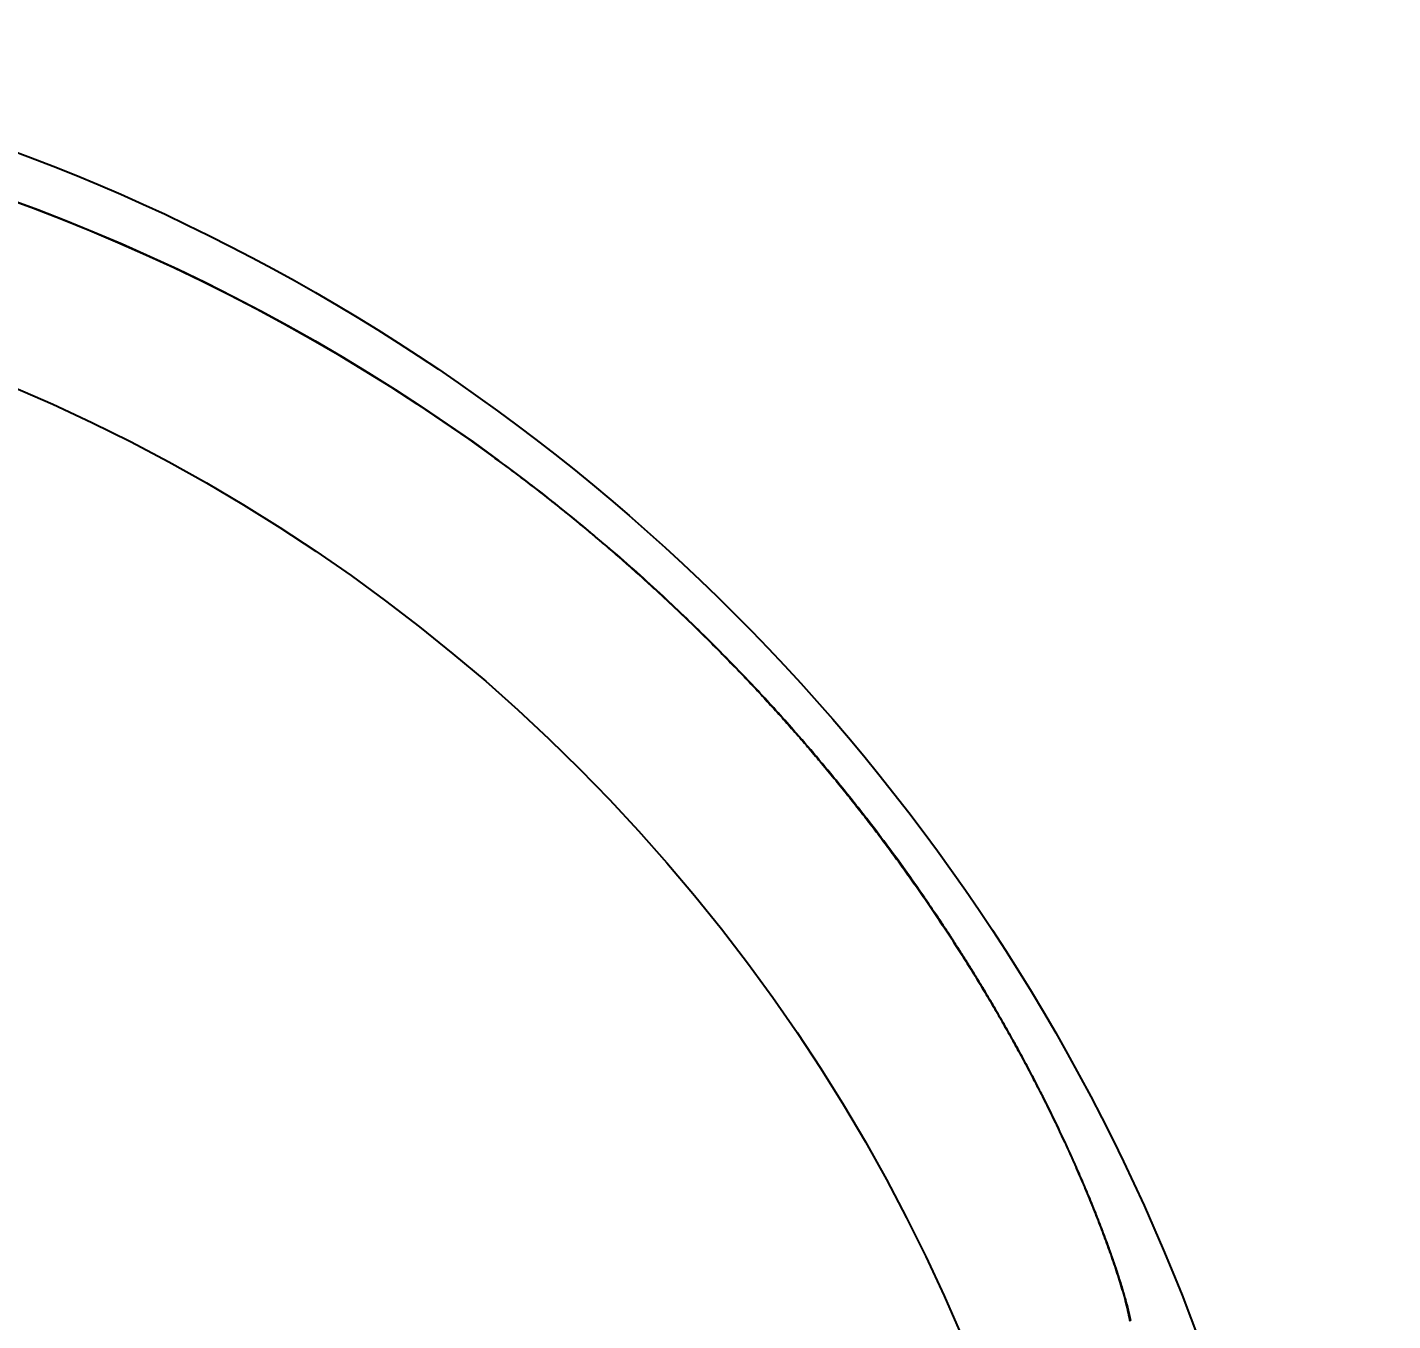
# Model space of a CAD drawing. Header units: millimetres. Extents: x 0 to 3800, y -67 to 2530.
# Drawn here: x 2338.8 to 2370.31, y 1699.29 to 1729.13 of the extents above; entities that cross this region are included whole.
import ezdxf

# ---------------------------------------------------------------- set-up
doc = ezdxf.new("R2010")
doc.units = ezdxf.units.MM
doc.layers.add('내부선 및 부속', color=4, linetype='Continuous')
doc.layers.add('치수선', color=7, linetype='Continuous')
doc.styles.add('____', font='')
doc.styles.get('____').set_extended_font_data('굴림')
doc.dimstyles.new('MSADIM', dxfattribs={"dimtxt": 33, "dimasz": 17, "dimexe": 10, "dimexo": 7.5, "dimgap": 10, "dimtad": 0, "dimtih": 1, "dimtoh": 1, "dimdec": 0, "dimzin": 1, "dimdsep": 46, "dimtxsty": '____', "dimcen": 11.25, "dimadec": 0, "dimazin": 0, "dimtfac": 1, "dimtdec": 0, "dimtix": 1, "dimtmove": 0, "dimatfit": 3, "dimfxl": 1, "dimtolj": 1, "dimtzin": 1, "dimarcsym": 0})

# ---------------------------------------------------------------- blocks, each defined once
blk = doc.blocks.new('*D51')
at = {"layer": '치수선', "color": 0, "linetype": 'Continuous', "lineweight": -2, "transparency": 16777216}
for p, q in [((2252.455, 1880.439), (2252.455, 1957.939)), ((2932.455, 1690.439), (2932.455, 1957.939)), ((2269.455, 1947.939), (2555.174, 1947.939)), ((2915.455, 1947.939), (2629.735, 1947.939))]:
    blk.add_line(p, q, dxfattribs=at)
at = {"layer": '치수선', "color": 0, "linetype": 'Continuous', "transparency": 16777216}
for points in [[(2269.455, 1950.773), (2269.455, 1945.106), (2252.455, 1947.939)], [(2915.455, 1950.773), (2915.455, 1945.106), (2932.455, 1947.939)]]:
    blk.add_solid(points, dxfattribs=at)
at = {"layer": '치수선', "color": 0, "linetype": 'Continuous', "transparency": 16777216, "insert": (2592.455, 1947.939), "char_height": 25, "attachment_point": 5, "style": '____'}
blk.add_mtext('\\A1;680', dxfattribs=at)

msp = doc.modelspace()

# ---------------------------------------------------------------- linework, layer by layer
at = {"layer": '내부선 및 부속', "linetype": 'Continuous', "flags": 128}
for points in [[(2338.289, 1725.199), (2338.942, 1724.958), (2339.593, 1724.706), (2340.242, 1724.444), (2340.89, 1724.17), (2341.535, 1723.886), (2342.177, 1723.59), (2342.816, 1723.283), (2343.452, 1722.966), (2344.084, 1722.638), (2344.713, 1722.299), (2345.337, 1721.949), (2345.957, 1721.589), (2346.573, 1721.218), (2347.184, 1720.836), (2347.789, 1720.444), (2348.389, 1720.041), (2348.984, 1719.629), (2349.573, 1719.206), (2349.573, 1719.206)], [(2338.385, 1725.172), (2339.038, 1724.929), (2339.69, 1724.676), (2340.34, 1724.411), (2340.988, 1724.135), (2341.633, 1723.849), (2342.276, 1723.551), (2342.915, 1723.243), (2343.551, 1722.923), (2344.184, 1722.593), (2344.813, 1722.252), (2345.438, 1721.9), (2346.058, 1721.537), (2346.673, 1721.164), (2347.284, 1720.78), (2347.89, 1720.386), (2348.49, 1719.981), (2349.084, 1719.567), (2349.672, 1719.142), (2349.672, 1719.142)], [(2349.667, 1719.137), (2349.712, 1719.104), (2349.757, 1719.071), (2349.802, 1719.037), (2349.847, 1719.004), (2349.892, 1718.971), (2349.937, 1718.937), (2349.982, 1718.904), (2350.026, 1718.87), (2350.071, 1718.836), (2350.116, 1718.803), (2350.161, 1718.769), (2350.205, 1718.735), (2350.25, 1718.701), (2350.294, 1718.667), (2350.339, 1718.633), (2350.383, 1718.599), (2350.428, 1718.565), (2350.472, 1718.531), (2350.516, 1718.497), (2350.561, 1718.462), (2350.605, 1718.428), (2350.649, 1718.394), (2350.693, 1718.359), (2350.737, 1718.325), (2350.781, 1718.29), (2350.825, 1718.256), (2350.869, 1718.221), (2350.913, 1718.186), (2350.957, 1718.151), (2351.001, 1718.116), (2351.045, 1718.082), (2351.089, 1718.047), (2351.132, 1718.012), (2351.176, 1717.976), (2351.22, 1717.941), (2351.263, 1717.906), (2351.307, 1717.871), (2351.35, 1717.836), (2351.394, 1717.8), (2351.437, 1717.765), (2351.48, 1717.729), (2351.524, 1717.694), (2351.567, 1717.658), (2351.61, 1717.623), (2351.653, 1717.587), (2351.696, 1717.551), (2351.74, 1717.515), (2351.783, 1717.479), (2351.826, 1717.444), (2351.868, 1717.408), (2351.911, 1717.371), (2351.954, 1717.335), (2351.997, 1717.299), (2352.04, 1717.263), (2352.082, 1717.227), (2352.125, 1717.19), (2352.168, 1717.154), (2352.21, 1717.118), (2352.253, 1717.081), (2352.295, 1717.045), (2352.338, 1717.008), (2352.38, 1716.971), (2352.422, 1716.935), (2352.465, 1716.898), (2352.507, 1716.861), (2352.549, 1716.824), (2352.591, 1716.787), (2352.633, 1716.75), (2352.675, 1716.713), (2352.717, 1716.676), (2352.759, 1716.639), (2352.801, 1716.602), (2352.843, 1716.565), (2352.885, 1716.527), (2352.926, 1716.49), (2352.968, 1716.453), (2353.01, 1716.415), (2353.051, 1716.378), (2353.093, 1716.34), (2353.134, 1716.303), (2353.176, 1716.265), (2353.217, 1716.227), (2353.259, 1716.189), (2353.3, 1716.152), (2353.341, 1716.114), (2353.382, 1716.076), (2353.424, 1716.038), (2353.465, 1716), (2353.506, 1715.962), (2353.547, 1715.923), (2353.588, 1715.885), (2353.629, 1715.847), (2353.669, 1715.809), (2353.71, 1715.77), (2353.751, 1715.732), (2353.792, 1715.693), (2353.832, 1715.655), (2353.873, 1715.616), (2353.913, 1715.578), (2353.954, 1715.539), (2353.954, 1715.539), (2353.994, 1715.5), (2354.035, 1715.461), (2354.075, 1715.422), (2354.115, 1715.384), (2354.156, 1715.345), (2354.196, 1715.306), (2354.236, 1715.267), (2354.276, 1715.227), (2354.316, 1715.188), (2354.356, 1715.149), (2354.396, 1715.11), (2354.436, 1715.07), (2354.476, 1715.031), (2354.516, 1714.992), (2354.555, 1714.952), (2354.595, 1714.913), (2354.635, 1714.873), (2354.674, 1714.833), (2354.714, 1714.794), (2354.753, 1714.754), (2354.793, 1714.714), (2354.832, 1714.674), (2354.871, 1714.634), (2354.911, 1714.595), (2354.95, 1714.555), (2354.989, 1714.515), (2355.028, 1714.474), (2355.067, 1714.434), (2355.106, 1714.394), (2355.145, 1714.354), (2355.184, 1714.314), (2355.223, 1714.273), (2355.262, 1714.233), (2355.3, 1714.192), (2355.339, 1714.152), (2355.378, 1714.111), (2355.416, 1714.071), (2355.455, 1714.03), (2355.493, 1713.989), (2355.532, 1713.948), (2355.57, 1713.908), (2355.608, 1713.867), (2355.646, 1713.826), (2355.685, 1713.785), (2355.723, 1713.744), (2355.761, 1713.703), (2355.799, 1713.662), (2355.837, 1713.621), (2355.875, 1713.579), (2355.913, 1713.538), (2355.951, 1713.497), (2355.988, 1713.455), (2356.026, 1713.414), (2356.064, 1713.373), (2356.101, 1713.331), (2356.139, 1713.289), (2356.176, 1713.248), (2356.214, 1713.206), (2356.251, 1713.164), (2356.288, 1713.123), (2356.326, 1713.081), (2356.363, 1713.039), (2356.4, 1712.997), (2356.437, 1712.955), (2356.474, 1712.913), (2356.511, 1712.871), (2356.548, 1712.829), (2356.585, 1712.787), (2356.622, 1712.745), (2356.659, 1712.702), (2356.695, 1712.66), (2356.732, 1712.618), (2356.769, 1712.575), (2356.805, 1712.533), (2356.842, 1712.49), (2356.878, 1712.448), (2356.914, 1712.405), (2356.951, 1712.363), (2356.987, 1712.32), (2357.023, 1712.277), (2357.059, 1712.234), (2357.095, 1712.191), (2357.131, 1712.149), (2357.167, 1712.106), (2357.203, 1712.063), (2357.239, 1712.02), (2357.275, 1711.977), (2357.311, 1711.933), (2357.346, 1711.89), (2357.382, 1711.847), (2357.418, 1711.804), (2357.453, 1711.76), (2357.489, 1711.717), (2357.524, 1711.674), (2357.559, 1711.63), (2357.595, 1711.587), (2357.63, 1711.543), (2357.665, 1711.5), (2357.7, 1711.456), (2357.735, 1711.412), (2357.735, 1711.412), (2357.77, 1711.368), (2357.805, 1711.325), (2357.84, 1711.281), (2357.875, 1711.237), (2357.91, 1711.193), (2357.944, 1711.149), (2357.979, 1711.105), (2358.013, 1711.061), (2358.048, 1711.017), (2358.082, 1710.973), (2358.117, 1710.929), (2358.151, 1710.884), (2358.185, 1710.84), (2358.22, 1710.796), (2358.254, 1710.751), (2358.288, 1710.707), (2358.322, 1710.662), (2358.356, 1710.618), (2358.39, 1710.573), (2358.424, 1710.529), (2358.457, 1710.484), (2358.491, 1710.439), (2358.525, 1710.394), (2358.558, 1710.35), (2358.592, 1710.305), (2358.626, 1710.26), (2358.659, 1710.215), (2358.692, 1710.17), (2358.726, 1710.125), (2358.759, 1710.08), (2358.792, 1710.035), (2358.825, 1709.99), (2358.858, 1709.944), (2358.891, 1709.899), (2358.924, 1709.854), (2358.957, 1709.808), (2358.99, 1709.763), (2359.023, 1709.718), (2359.055, 1709.672), (2359.088, 1709.627), (2359.121, 1709.581), (2359.153, 1709.536), (2359.186, 1709.49), (2359.218, 1709.444), (2359.25, 1709.398), (2359.283, 1709.353), (2359.315, 1709.307), (2359.347, 1709.261), (2359.379, 1709.215), (2359.411, 1709.169), (2359.443, 1709.123), (2359.475, 1709.077), (2359.507, 1709.031), (2359.538, 1708.985), (2359.57, 1708.939), (2359.602, 1708.892), (2359.633, 1708.846), (2359.665, 1708.8), (2359.696, 1708.753), (2359.728, 1708.707), (2359.759, 1708.661), (2359.79, 1708.614), (2359.821, 1708.568), (2359.852, 1708.521), (2359.883, 1708.474), (2359.914, 1708.428), (2359.945, 1708.381), (2359.976, 1708.334), (2360.007, 1708.287), (2360.038, 1708.241), (2360.068, 1708.194), (2360.099, 1708.147), (2360.13, 1708.1), (2360.16, 1708.053), (2360.19, 1708.006), (2360.221, 1707.959), (2360.251, 1707.912), (2360.281, 1707.864), (2360.311, 1707.817), (2360.341, 1707.77), (2360.371, 1707.723), (2360.401, 1707.675), (2360.431, 1707.628), (2360.461, 1707.581), (2360.491, 1707.533), (2360.521, 1707.486), (2360.55, 1707.438), (2360.58, 1707.391), (2360.609, 1707.343), (2360.639, 1707.295), (2360.668, 1707.248), (2360.697, 1707.2), (2360.726, 1707.152), (2360.756, 1707.104), (2360.785, 1707.056), (2360.814, 1707.008), (2360.843, 1706.96), (2360.871, 1706.912), (2360.9, 1706.864), (2360.929, 1706.816), (2360.929, 1706.816), (2360.958, 1706.768), (2360.986, 1706.72), (2361.015, 1706.672), (2361.043, 1706.624), (2361.072, 1706.575), (2361.1, 1706.527), (2361.128, 1706.479), (2361.156, 1706.43), (2361.185, 1706.382), (2361.213, 1706.333), (2361.241, 1706.285), (2361.268, 1706.236), (2361.296, 1706.188), (2361.324, 1706.139), (2361.352, 1706.09), (2361.379, 1706.041), (2361.407, 1705.993), (2361.434, 1705.944), (2361.462, 1705.895), (2361.489, 1705.846), (2361.516, 1705.797), (2361.544, 1705.748), (2361.571, 1705.699), (2361.598, 1705.65), (2361.625, 1705.601), (2361.652, 1705.552), (2361.679, 1705.503), (2361.705, 1705.454), (2361.732, 1705.404), (2361.759, 1705.355), (2361.785, 1705.306), (2361.812, 1705.256), (2361.838, 1705.207), (2361.864, 1705.158), (2361.891, 1705.108), (2361.917, 1705.059), (2361.943, 1705.009), (2361.969, 1704.96), (2361.995, 1704.91), (2362.021, 1704.86), (2362.046, 1704.811), (2362.072, 1704.761), (2362.098, 1704.711), (2362.123, 1704.661), (2362.149, 1704.611), (2362.174, 1704.561), (2362.2, 1704.512), (2362.225, 1704.462), (2362.25, 1704.412), (2362.275, 1704.361), (2362.3, 1704.311), (2362.325, 1704.261), (2362.35, 1704.211), (2362.375, 1704.161), (2362.4, 1704.111), (2362.424, 1704.06), (2362.449, 1704.01), (2362.473, 1703.96), (2362.498, 1703.909), (2362.522, 1703.859), (2362.546, 1703.808), (2362.571, 1703.758), (2362.595, 1703.707), (2362.619, 1703.657), (2362.643, 1703.606), (2362.667, 1703.556), (2362.69, 1703.505), (2362.714, 1703.454), (2362.738, 1703.403), (2362.761, 1703.353), (2362.785, 1703.302), (2362.808, 1703.251), (2362.831, 1703.2), (2362.854, 1703.149), (2362.877, 1703.098), (2362.901, 1703.047), (2362.923, 1702.996), (2362.946, 1702.945), (2362.969, 1702.894), (2362.992, 1702.842), (2363.014, 1702.791), (2363.037, 1702.74), (2363.059, 1702.689), (2363.082, 1702.637), (2363.104, 1702.586), (2363.126, 1702.534), (2363.148, 1702.483), (2363.17, 1702.431), (2363.192, 1702.38), (2363.214, 1702.328), (2363.235, 1702.277), (2363.257, 1702.225), (2363.278, 1702.173), (2363.3, 1702.122), (2363.321, 1702.07), (2363.342, 1702.018), (2363.363, 1701.966), (2363.384, 1701.914), (2363.405, 1701.862), (2363.426, 1701.81), (2363.426, 1701.81), (2363.447, 1701.758), (2363.467, 1701.706), (2363.488, 1701.654), (2363.508, 1701.602), (2363.529, 1701.55), (2363.549, 1701.498), (2363.569, 1701.445), (2363.589, 1701.393), (2363.609, 1701.341), (2363.628, 1701.288), (2363.648, 1701.236), (2363.668, 1701.183), (2363.687, 1701.131), (2363.706, 1701.078), (2363.725, 1701.025), (2363.744, 1700.973), (2363.763, 1700.92), (2363.782, 1700.867), (2363.801, 1700.815), (2363.819, 1700.762), (2363.837, 1700.709), (2363.856, 1700.656), (2363.874, 1700.603), (2363.892, 1700.55), (2363.909, 1700.497), (2363.927, 1700.443), (2363.944, 1700.39), (2363.961, 1700.337), (2363.978, 1700.284), (2363.995, 1700.23), (2364.012, 1700.177), (2364.028, 1700.123), (2364.044, 1700.07), (2364.06, 1700.016), (2364.076, 1699.962), (2364.092, 1699.908), (2364.107, 1699.855), (2364.122, 1699.801), (2364.136, 1699.746), (2364.151, 1699.692), (2364.164, 1699.638), (2364.178, 1699.584), (2364.191, 1699.529), (2364.203, 1699.474), (2364.214, 1699.42), (2364.225, 1699.365), (2364.234, 1699.309), (2364.234, 1699.309)], [(2364.261, 1699.292), (2364.254, 1699.326), (2364.248, 1699.36), (2364.241, 1699.394), (2364.233, 1699.428), (2364.226, 1699.462), (2364.218, 1699.496), (2364.21, 1699.53), (2364.202, 1699.564), (2364.193, 1699.598), (2364.184, 1699.632), (2364.176, 1699.666), (2364.167, 1699.699), (2364.157, 1699.733), (2364.148, 1699.767), (2364.139, 1699.8), (2364.129, 1699.834), (2364.12, 1699.867), (2364.11, 1699.901), (2364.1, 1699.934), (2364.091, 1699.968), (2364.081, 1700.001), (2364.071, 1700.035), (2364.061, 1700.068), (2364.05, 1700.101), (2364.04, 1700.135), (2364.03, 1700.168), (2364.019, 1700.201), (2364.009, 1700.234), (2363.998, 1700.268), (2363.988, 1700.301), (2363.977, 1700.334), (2363.966, 1700.367), (2363.956, 1700.4), (2363.945, 1700.433), (2363.934, 1700.467), (2363.923, 1700.5), (2363.912, 1700.533), (2363.9, 1700.566), (2363.889, 1700.599), (2363.878, 1700.632), (2363.867, 1700.665), (2363.855, 1700.698), (2363.844, 1700.731), (2363.832, 1700.763), (2363.821, 1700.796), (2363.809, 1700.829), (2363.798, 1700.862), (2363.786, 1700.895), (2363.774, 1700.928), (2363.762, 1700.961), (2363.751, 1700.993), (2363.739, 1701.026), (2363.727, 1701.059), (2363.715, 1701.092), (2363.703, 1701.124), (2363.691, 1701.157), (2363.678, 1701.19), (2363.666, 1701.222), (2363.654, 1701.255), (2363.642, 1701.288), (2363.629, 1701.32), (2363.617, 1701.353), (2363.605, 1701.386), (2363.592, 1701.418), (2363.58, 1701.451), (2363.567, 1701.483), (2363.555, 1701.516), (2363.542, 1701.548), (2363.529, 1701.581), (2363.517, 1701.613), (2363.504, 1701.646), (2363.491, 1701.678), (2363.478, 1701.711), (2363.466, 1701.743), (2363.453, 1701.775), (2363.44, 1701.808), (2363.427, 1701.84), (2363.414, 1701.872), (2363.401, 1701.905), (2363.388, 1701.937), (2363.375, 1701.969), (2363.361, 1702.002), (2363.348, 1702.034), (2363.335, 1702.066), (2363.322, 1702.098), (2363.308, 1702.131), (2363.295, 1702.163), (2363.282, 1702.195), (2363.268, 1702.227), (2363.255, 1702.259), (2363.241, 1702.292), (2363.228, 1702.324), (2363.214, 1702.356), (2363.201, 1702.388), (2363.187, 1702.42), (2363.173, 1702.452), (2363.16, 1702.484), (2363.146, 1702.516), (2363.132, 1702.548), (2363.118, 1702.58), (2363.118, 1702.58), (2363.104, 1702.612), (2363.091, 1702.644), (2363.077, 1702.676), (2363.063, 1702.708), (2363.049, 1702.74), (2363.035, 1702.772), (2363.021, 1702.804), (2363.007, 1702.836), (2362.992, 1702.868), (2362.978, 1702.899), (2362.964, 1702.931), (2362.95, 1702.963), (2362.936, 1702.995), (2362.921, 1703.027), (2362.907, 1703.059), (2362.893, 1703.09), (2362.878, 1703.122), (2362.864, 1703.154), (2362.849, 1703.186), (2362.835, 1703.217), (2362.82, 1703.249), (2362.806, 1703.281), (2362.791, 1703.312), (2362.777, 1703.344), (2362.762, 1703.376), (2362.747, 1703.407), (2362.733, 1703.439), (2362.718, 1703.47), (2362.703, 1703.502), (2362.688, 1703.534), (2362.674, 1703.565), (2362.659, 1703.597), (2362.644, 1703.628), (2362.629, 1703.66), (2362.614, 1703.691), (2362.599, 1703.723), (2362.584, 1703.754), (2362.569, 1703.786), (2362.554, 1703.817), (2362.539, 1703.849), (2362.523, 1703.88), (2362.508, 1703.911), (2362.493, 1703.943), (2362.478, 1703.974), (2362.463, 1704.005), (2362.447, 1704.037), (2362.432, 1704.068), (2362.417, 1704.099), (2362.401, 1704.131), (2362.386, 1704.162), (2362.37, 1704.193), (2362.355, 1704.224), (2362.339, 1704.256), (2362.324, 1704.287), (2362.308, 1704.318), (2362.293, 1704.349), (2362.277, 1704.38), (2362.261, 1704.411), (2362.246, 1704.443), (2362.23, 1704.474), (2362.214, 1704.505), (2362.199, 1704.536), (2362.183, 1704.567), (2362.167, 1704.598), (2362.151, 1704.629), (2362.135, 1704.66), (2362.119, 1704.691), (2362.103, 1704.722), (2362.087, 1704.753), (2362.071, 1704.784), (2362.055, 1704.815), (2362.039, 1704.846), (2362.023, 1704.877), (2362.007, 1704.908), (2361.991, 1704.939), (2361.975, 1704.97), (2361.958, 1705.001), (2361.942, 1705.031), (2361.926, 1705.062), (2361.91, 1705.093), (2361.893, 1705.124), (2361.877, 1705.155), (2361.861, 1705.185), (2361.844, 1705.216), (2361.828, 1705.247), (2361.811, 1705.278), (2361.795, 1705.308), (2361.778, 1705.339), (2361.762, 1705.37), (2361.745, 1705.4), (2361.728, 1705.431), (2361.712, 1705.462), (2361.695, 1705.492), (2361.678, 1705.523), (2361.662, 1705.554), (2361.645, 1705.584), (2361.628, 1705.615), (2361.611, 1705.645), (2361.595, 1705.676), (2361.578, 1705.706), (2361.578, 1705.706), (2361.561, 1705.737), (2361.544, 1705.767), (2361.527, 1705.798), (2361.51, 1705.828), (2361.493, 1705.859), (2361.476, 1705.889), (2361.459, 1705.92), (2361.442, 1705.95), (2361.425, 1705.98), (2361.408, 1706.011), (2361.39, 1706.041), (2361.373, 1706.071), (2361.356, 1706.102), (2361.339, 1706.132), (2361.321, 1706.162), (2361.304, 1706.193), (2361.287, 1706.223), (2361.269, 1706.253), (2361.252, 1706.283), (2361.235, 1706.314), (2361.217, 1706.344), (2361.2, 1706.374), (2361.182, 1706.404), (2361.165, 1706.434), (2361.147, 1706.465), (2361.13, 1706.495), (2361.112, 1706.525), (2361.094, 1706.555), (2361.077, 1706.585), (2361.059, 1706.615), (2361.041, 1706.645), (2361.024, 1706.675), (2361.006, 1706.705), (2360.988, 1706.735), (2360.97, 1706.765), (2360.952, 1706.795), (2360.935, 1706.825), (2360.917, 1706.855), (2360.899, 1706.885), (2360.881, 1706.915), (2360.863, 1706.945), (2360.845, 1706.975), (2360.827, 1707.004), (2360.809, 1707.034), (2360.791, 1707.064), (2360.772, 1707.094), (2360.754, 1707.124), (2360.736, 1707.154), (2360.718, 1707.183), (2360.7, 1707.213), (2360.682, 1707.243), (2360.663, 1707.273), (2360.645, 1707.302), (2360.627, 1707.332), (2360.608, 1707.362), (2360.59, 1707.391), (2360.572, 1707.421), (2360.553, 1707.45), (2360.535, 1707.48), (2360.516, 1707.51), (2360.498, 1707.539), (2360.479, 1707.569), (2360.461, 1707.598), (2360.442, 1707.628), (2360.423, 1707.657), (2360.405, 1707.687), (2360.386, 1707.716), (2360.368, 1707.746), (2360.349, 1707.775), (2360.33, 1707.805), (2360.311, 1707.834), (2360.293, 1707.864), (2360.274, 1707.893), (2360.255, 1707.922), (2360.236, 1707.952), (2360.217, 1707.981), (2360.198, 1708.01), (2360.179, 1708.04), (2360.16, 1708.069), (2360.141, 1708.098), (2360.122, 1708.127), (2360.103, 1708.157), (2360.084, 1708.186), (2360.065, 1708.215), (2360.046, 1708.244), (2360.027, 1708.273), (2360.008, 1708.302), (2359.989, 1708.332), (2359.969, 1708.361), (2359.95, 1708.39), (2359.931, 1708.419), (2359.912, 1708.448), (2359.892, 1708.477), (2359.873, 1708.506), (2359.854, 1708.535), (2359.834, 1708.564), (2359.815, 1708.593), (2359.795, 1708.622), (2359.776, 1708.651), (2359.756, 1708.68), (2359.756, 1708.68), (2359.737, 1708.709), (2359.717, 1708.738), (2359.698, 1708.766), (2359.678, 1708.795), (2359.659, 1708.824), (2359.639, 1708.853), (2359.619, 1708.882), (2359.6, 1708.911), (2359.58, 1708.939), (2359.56, 1708.968), (2359.541, 1708.997), (2359.521, 1709.026), (2359.501, 1709.054), (2359.481, 1709.083), (2359.461, 1709.112), (2359.442, 1709.14), (2359.422, 1709.169), (2359.402, 1709.197), (2359.382, 1709.226), (2359.382, 1709.226)], [(2364.234, 1699.309), (2364.239, 1699.279)]]:
    msp.add_lwpolyline(points, dxfattribs=at)
at = {"layer": '내부선 및 부속', "linetype": 'Continuous'}
for radius in [46.195, 41.136]:
    msp.add_circle((2322.455, 1682.939), radius, dxfattribs=at)
for centre, radius, start, end in [((2323.888, 1684.047), 43.541, 53.6972, 53.8508), ((2323.921, 1684.087), 43.497, 52.4659, 53.6997), ((2324.039, 1684.236), 43.307, 49.4834, 52.4684), ((2324.195, 1684.42), 43.066, 47.3004, 49.4828), ((2324.322, 1684.556), 42.879, 45.2948, 47.3021), ((2324.568, 1684.804), 42.53, 43.0232, 45.2948), ((2324.593, 1684.826), 42.497, 41.3833, 43.0247), ((2325.011, 1685.194), 41.939, 39.1664, 41.3837), ((2325.011, 1685.195), 41.938, 37.7593, 39.1653), ((2325.665, 1685.696), 41.116, 35.6987, 37.7658), ((2325.647, 1685.683), 41.138, 34.9107, 35.6982)]:
    msp.add_arc(centre, radius, start, end, dxfattribs=at)

# ---------------------------------------------------------------- dimensions: what is measured, and where the dimension line sits
at = {"layer": '치수선', "linetype": 'Continuous'}
dim = msp.add_linear_dim(base=(2252.455, 1947.939), p1=(2932.455, 1682.939), p2=(2252.455, 1872.939), dimstyle='MSADIM', override={"dimtxt": 25}, dxfattribs=at)
dim.commit()
dim.dimension.update_dxf_attribs({"geometry": '*D51', "text_midpoint": (2592.455, 1947.939)})

doc.saveas('drawing.dxf')
